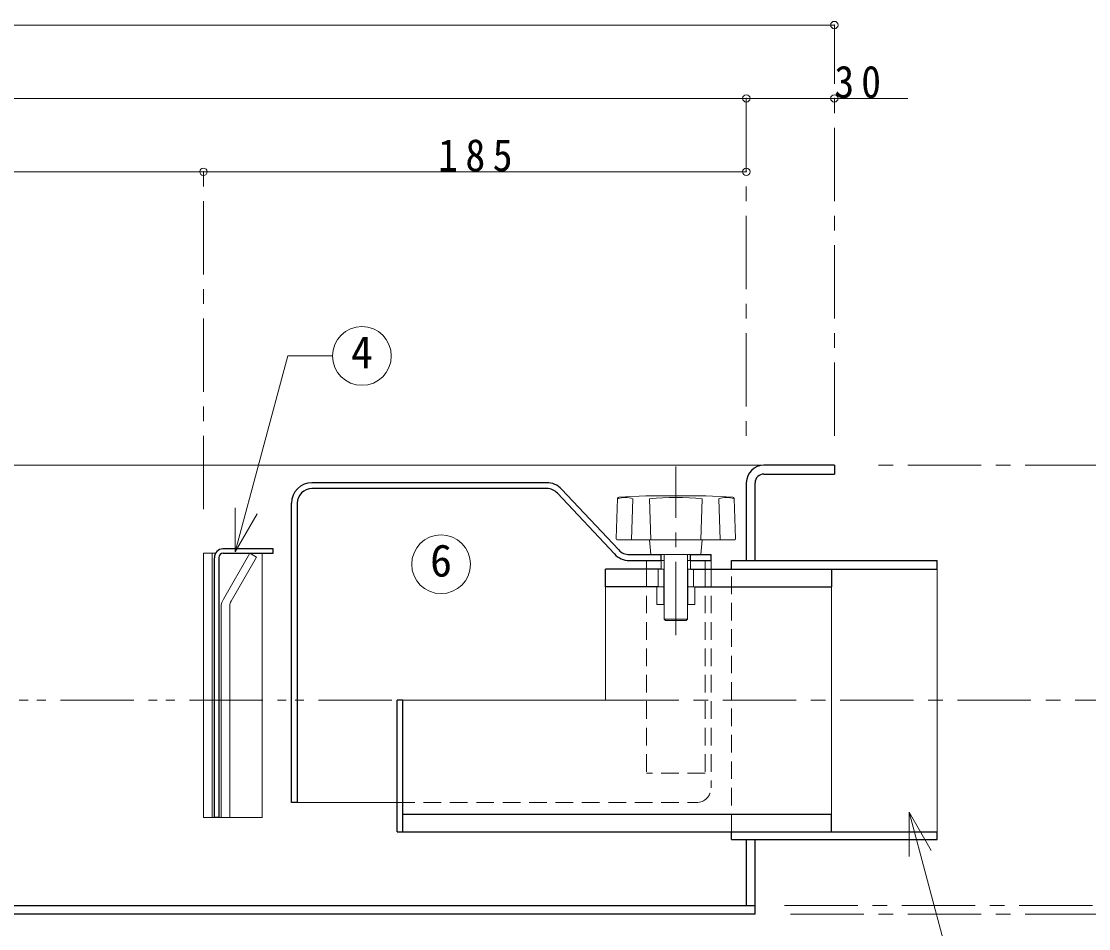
# Model space of a CAD drawing. Units: millimetres at full size, sheet at 1:5; details may follow other scales. Extents: x -1062 to 963, y -702 to 703.
# Drawn here: x -76.9 to 286.7, y -520.4 to -211.2 of the extents above; entities that cross this region are included whole.
import ezdxf
from ezdxf.enums import TextEntityAlignment as Align

# ---------------------------------------------------------------- set-up
doc = ezdxf.new("R2010")
doc.units = ezdxf.units.MM
doc.header["$LTSCALE"] = 5
doc.header["$PDMODE"] = 32
doc.header["$PDSIZE"] = 2.5
for name, pattern in [('CHAIN1', [8, 5, -1, 1, -1]), ('DASHED1', [1.8, 1.2, -0.6]), ('DOUBLE_CHAIN1', [8.8, 5, -1, 0.6, -0.6, 0.6, -1])]:
    doc.linetypes.add(name, pattern=pattern)
doc.layers.add('0-A', color=4, linetype='Continuous', lineweight=9)
doc.styles.add('ＭＳ ゴシック', font='')
doc.styles.get('ＭＳ ゴシック').set_extended_font_data('MS Gothic')

msp = doc.modelspace()

# ---------------------------------------------------------------- linework, layer by layer
at = {"layer": '0-A'}
for p, q in [((-459.898, -212.491), (200.102, -212.491)), ((170.102, -237.491), (-429.898, -237.491)), ((225.102, -237.491), (170.102, -237.491)), ((-254.898, -262.491), (-14.898, -262.491)), ((-14.898, -262.491), (170.102, -262.491)), ((176.102, -362.491), (-426.898, -362.491)), ((-11.898, -392.491), (-10.746, -392.491)), ((5.102, -482.491), (5.102, -392.491)), ((142.102, -397.941), (142.002, -397.941)), ((150.202, -397.941), (150.102, -397.941)), ((122.102, -442.491), (122.102, -403.941)), ((53.102, -442.491), (122.102, -442.491)), ((-11.898, -482.491), (-11.148, -482.491)), ((-8.898, -482.491), (-9.648, -482.491)), ((-5.898, -482.491), (5.102, -482.491))]:
    msp.add_line(p, q, dxfattribs=at)
at = {"layer": '0-A', "linetype": 'CHAIN1'}
for p, q in [((200.102, -352.491), (200.102, -212.491)), ((170.102, -237.491), (170.102, -352.491)), ((-14.898, -377.491), (-14.898, -262.491)), ((146.102, -420.441), (146.102, -362.941)), ((410.102, -362.491), (210.102, -362.491)), ((122.102, -442.491), (360.102, -442.491)), ((183.102, -512.491), (385.102, -512.491)), ((410.102, -515.491), (183.102, -515.491))]:
    msp.add_line(p, q, dxfattribs=at)
at = {"layer": '0-A', "color": 7, "lineweight": 18}
for p, q in [((-4.065, -392.043), (13.829, -325.262)), ((13.829, -325.262), (29.117, -325.262)), ((126.234, -373.875), (125.751, -387.423)), ((126.71, -373.394), (135.861, -372.952)), ((130.979, -387.941), (131.479, -373.941)), ((155.861, -372.941), (136.343, -372.941)), ((137.113, -373.941), (137.613, -387.941)), ((155.091, -373.941), (154.591, -387.941)), ((165.494, -373.394), (156.343, -372.952)), ((161.225, -387.941), (160.725, -373.941)), ((165.969, -373.875), (166.453, -387.423)), ((-4.065, -392.043), (-4.065, -377.043)), ((-4.065, -392.043), (3.435, -379.053)), ((165.953, -387.941), (126.25, -387.941)), ((137.102, -387.941), (137.602, -392.941)), ((155.102, -387.941), (154.602, -392.941)), ((-14.898, -392.491), (-11.898, -392.491)), ((-14.898, -482.491), (-14.898, -392.491)), ((-11.898, -482.491), (-11.898, -392.491)), ((-8.094, -408.098), (0.917, -392.491)), ((0.917, -392.491), (3.167, -393.79)), ((3.167, -393.79), (-5.496, -408.795)), ((136.102, -397.941), (136.102, -394.941)), ((151.102, -392.941), (141.102, -392.941)), ((141.102, -394.941), (142.102, -394.941)), ((141.102, -394.941), (141.102, -397.941)), ((142.102, -414.941), (142.102, -392.941)), ((150.102, -414.941), (150.102, -392.941)), ((150.102, -394.941), (151.102, -394.941)), ((151.102, -394.941), (151.102, -397.941)), ((156.102, -397.941), (156.102, -394.941)), ((158.102, -397.941), (158.102, -394.941)), ((140.102, -403.941), (140.102, -397.941)), ((141.102, -397.941), (142.002, -397.941)), ((142.002, -409.941), (142.002, -397.941)), ((150.202, -397.941), (151.102, -397.941)), ((150.202, -409.941), (150.202, -397.941)), ((152.102, -403.941), (152.102, -397.941)), ((235.102, -487.391), (235.102, -397.941)), ((139.602, -409.941), (139.602, -403.941)), ((152.102, -403.941), (152.602, -403.941)), ((152.602, -409.941), (152.602, -403.941)), ((199.102, -481.391), (199.102, -403.941)), ((-5.898, -410.295), (-5.898, -482.491)), ((139.602, -409.941), (142.002, -409.941)), ((150.202, -409.941), (152.602, -409.941)), ((-8.898, -482.491), (-8.898, -411.098)), ((142.102, -414.941), (150.102, -414.941)), ((142.102, -414.941), (142.602, -415.441)), ((142.602, -415.441), (149.602, -415.441)), ((149.602, -415.441), (150.102, -414.941)), ((51.102, -477.441), (17.102, -477.441)), ((-14.898, -482.491), (-11.898, -482.491)), ((-8.898, -482.491), (-5.898, -482.491)), ((225.582, -480.766), (233.082, -493.757)), ((225.582, -480.766), (225.582, -495.766))]:
    msp.add_line(p, q, dxfattribs=at)
at = {"layer": '0-A', "color": 5, "lineweight": 25}
for p, q in [((200.102, -362.491), (176.102, -362.491)), ((200.102, -362.491), (200.102, -365.491)), ((176.102, -365.491), (200.102, -365.491)), ((102.072, -368.441), (22.102, -368.441)), ((102.072, -370.441), (22.102, -370.441)), ((126.621, -391.363), (107.176, -370.65)), ((170.102, -368.491), (170.102, -394.991)), ((173.102, -394.991), (173.102, -368.491)), ((105.717, -372.019), (125.163, -392.732)), ((15.102, -477.441), (15.102, -375.441)), ((17.102, -375.441), (17.102, -477.441)), ((-8.208, -392.491), (8.852, -392.491)), ((8.852, -390.991), (-8.148, -390.991)), ((8.852, -392.491), (8.852, -390.991)), ((-11.148, -482.491), (-11.148, -393.991)), ((-9.648, -393.991), (-9.648, -482.491)), ((130.266, -392.941), (141.102, -392.941)), ((130.266, -394.941), (141.102, -394.941)), ((141.102, -394.941), (141.102, -392.941)), ((151.102, -392.941), (158.102, -392.941)), ((151.102, -394.941), (151.102, -392.941)), ((151.102, -394.941), (158.102, -394.941)), ((158.102, -394.941), (158.102, -392.941)), ((165.102, -394.991), (235.102, -394.991)), ((165.102, -397.941), (165.102, -394.991)), ((122.102, -403.941), (122.102, -397.941)), ((141.102, -397.941), (122.102, -397.941)), ((199.102, -397.941), (199.102, -403.941)), ((140.102, -403.941), (122.102, -403.941)), ((152.602, -403.941), (199.102, -403.941)), ((53.102, -442.491), (51.102, -442.491)), ((51.102, -487.391), (51.102, -442.491)), ((53.102, -487.391), (53.102, -442.666)), ((17.102, -477.441), (15.102, -477.441)), ((-9.648, -482.491), (-11.148, -482.491)), ((53.102, -481.391), (199.102, -481.391)), ((199.102, -487.391), (199.102, -481.391)), ((51.102, -487.391), (235.102, -487.391)), ((165.102, -489.991), (165.102, -487.391)), ((165.102, -489.991), (235.102, -489.991)), ((170.102, -489.991), (170.102, -512.491)), ((173.102, -515.491), (173.102, -489.991)), ((235.102, -489.991), (235.102, -487.391)), ((-432.898, -512.491), (173.102, -512.491)), ((173.102, -515.491), (-432.898, -515.491))]:
    msp.add_line(p, q, dxfattribs=at)
at = {"layer": '0-A', "linetype": 'DASHED1'}
for p, q in [((136.102, -397.941), (136.102, -467.441)), ((156.102, -397.941), (156.102, -467.441)), ((158.102, -397.941), (158.102, -472.441)), ((140.102, -403.941), (142.102, -403.941)), ((150.102, -403.941), (152.102, -403.941)), ((142.102, -409.941), (142.002, -409.941)), ((150.202, -409.941), (150.102, -409.941)), ((156.079, -467.441), (136.079, -467.441)), ((51.102, -477.441), (153.079, -477.441))]:
    msp.add_line(p, q, dxfattribs=at)
at = {"layer": '0-A', "color": 7, "linetype": 'DASHED1', "lineweight": 18}
msp.add_line((165.102, -487.391), (165.102, -397.941), dxfattribs=at)
at = {"layer": '0-A', "linetype": 'DOUBLE_CHAIN1'}
msp.add_line((-415.648, -442.491), (51.102, -442.491), dxfattribs=at)
at = {"layer": '0-A', "color": 5, "lineweight": 25}
msp.add_lwpolyline([(151.102, -397.941), (235.102, -397.941), (235.102, -394.991)], dxfattribs=at)
at = {"layer": '0-A', "color": 7, "lineweight": 18}
msp.add_lwpolyline([(225.582, -480.766), (244.372, -550.892), (265.894, -550.892)], dxfattribs=at)
for centre in [(39.117, -325.262), (66.082, -396.239)]:
    msp.add_circle(centre, 10, dxfattribs=at)
at = {"layer": '0-A', "color": 5, "lineweight": 25}
for centre, radius, start, end in [((176.102, -368.491), 6, 90, 180), ((176.102, -368.491), 3, 90, 180), ((22.102, -375.441), 7, 90, 180), ((22.102, -375.441), 5, 90, 180), ((102.072, -375.441), 7, 43.19126, 90), ((102.072, -375.441), 5, 43.19126, 90), ((-8.148, -393.991), 3, 92.27697, 180), ((-8.148, -393.991), 1.5, 92.27697, 180), ((130.266, -387.941), 7, 223.19126, 270), ((130.266, -387.941), 5, 223.19126, 270)]:
    msp.add_arc(centre, radius, start, end, dxfattribs=at)
at = {"layer": '0-A', "color": 7, "lineweight": 18}
for centre, radius, start, end in [((128.855, -380.572), 7.132, 68.41749, 111.58251), ((126.734, -373.893), 0.5, 92.76051, 177.95459), ((136.343, -382.941), 10, 90, 92.76051), ((146.102, -454.496), 81.055, 83.6327, 96.3673), ((155.861, -382.941), 10, 87.23949, 90), ((163.348, -380.572), 7.132, 68.41749, 111.58251), ((165.47, -373.893), 0.5, 2.04541, 87.23949), ((126.25, -387.441), 0.5, 177.95459, 270), ((165.953, -387.441), 0.5, 270, 2.04541), ((-8.148, -393.991), 3, 90, 92.27697), ((-2.898, -411.098), 6, 150, 180), ((-2.898, -410.295), 3, 150, 180)]:
    msp.add_arc(centre, radius, start, end, dxfattribs=at)
at = {"layer": '0-A', "linetype": 'DASHED1'}
msp.add_arc((153.102, -472.441), 5, 270, 0, dxfattribs=at)
at = {"layer": '0-A'}
for p in [(200.102, -212.491), (170.102, -237.491), (200.102, -237.491), (-14.898, -262.491), (170.102, -262.491)]:
    msp.add_point(p, dxfattribs=at)

# ---------------------------------------------------------------- texts
at = {"layer": '0-A', "color": 7, "style": 'ＭＳ ゴシック'}
for s, p in [('4', (35.367, -332.762)), ('6', (62.332, -403.739))]:
    msp.add_text(s, height=11, dxfattribs=at).set_placement(p, align=Align.BOTTOM_LEFT)
at = {"layer": '0-A', "color": 7, "char_height": 11, "attachment_point": 7, "style": 'ＭＳ ゴシック'}
for s, insert in [('\\T1.36;\\W0.9;30', (200.102, -237.491)), ('\\T1.38;\\W0.9;185', (65.102, -262.491))]:
    msp.add_mtext(s, dxfattribs=dict(at, insert=insert))

doc.saveas('drawing.dxf')
